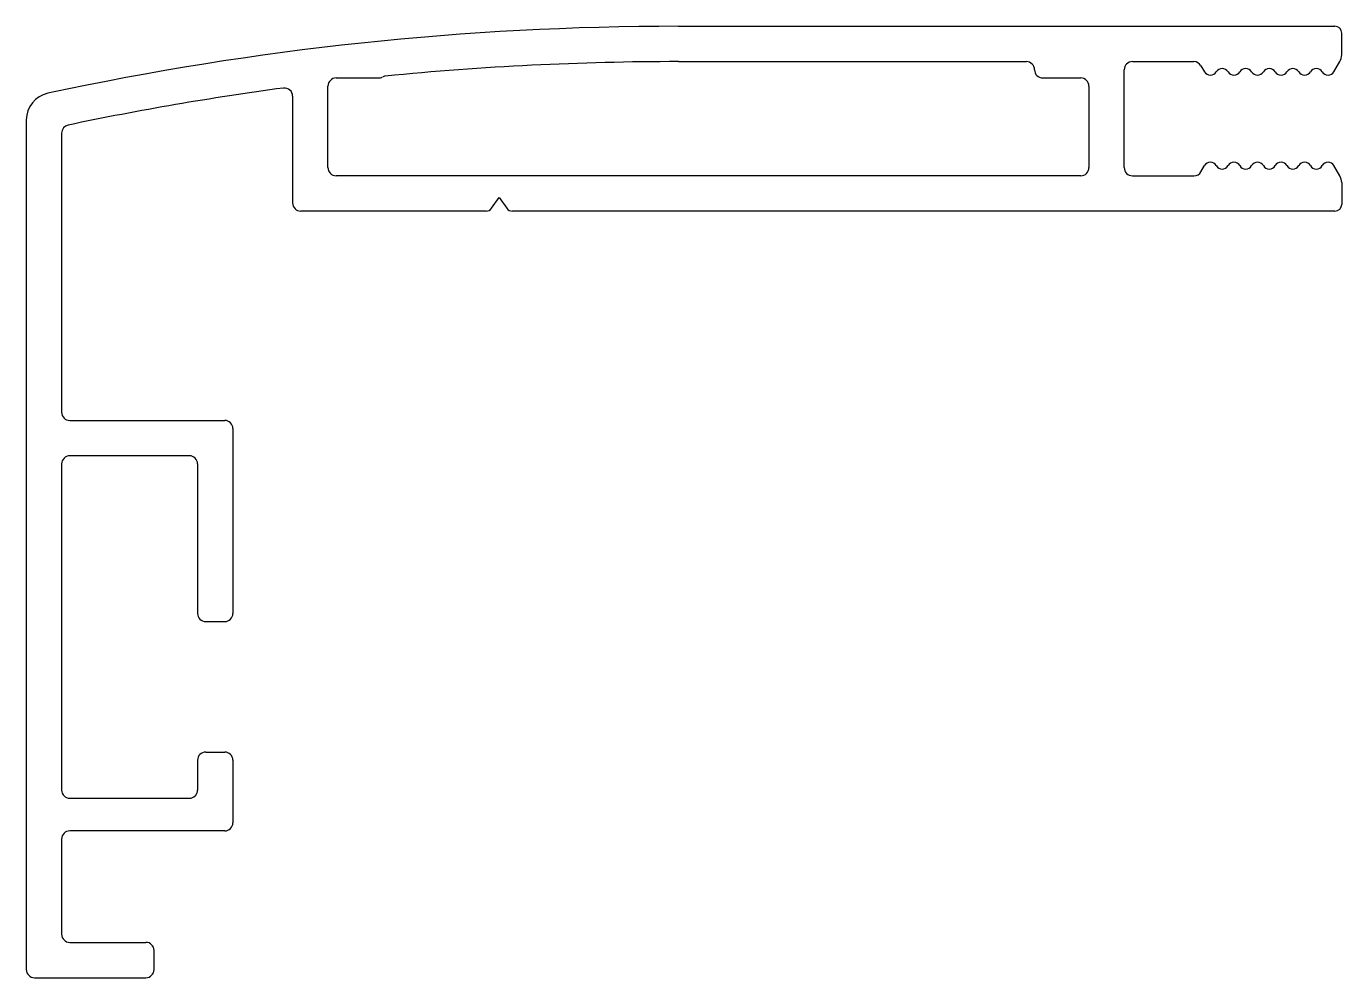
# Model space of a CAD drawing. Extents: x 1808.7 to 1857.1, y 1745.9 to 1780.9.
import ezdxf

# ---------------------------------------------------------------- set-up
doc = ezdxf.new("R2010")
doc.units = 0
doc.layers.get('0').update_dxf_attribs({"linetype": 'CONTINUOUS'})

msp = doc.modelspace()

# ---------------------------------------------------------------- linework, layer by layer
for p, q in [((1832.692, 1780.925), (1856.842, 1780.925)), ((1857.092, 1779.875), (1857.092, 1780.675)), ((1832.692, 1779.625), (1845.492, 1779.625)), ((1849.092, 1775.725), (1849.092, 1779.325)), ((1849.392, 1779.625), (1851.654, 1779.625)), ((1851.914, 1779.475), (1852.044, 1779.25)), ((1856.809, 1779.25), (1857.025, 1779.625)), ((1819.792, 1775.725), (1819.792, 1778.725)), ((1820.092, 1779.025), (1821.654, 1779.025)), ((1846.092, 1779.025), (1847.492, 1779.025)), ((1847.792, 1778.725), (1847.792, 1775.725)), ((1818.492, 1778.355), (1818.492, 1774.425)), ((1808.692, 1777.482), (1808.692, 1746.225)), ((1809.992, 1776.996), (1809.992, 1766.725)), ((1851.914, 1775.575), (1852.044, 1775.8)), ((1857.025, 1775.425), (1856.809, 1775.8)), ((1847.492, 1775.425), (1820.092, 1775.425)), ((1849.392, 1775.425), (1851.655, 1775.425)), ((1857.092, 1775.175), (1857.092, 1774.375)), ((1825.81, 1774.23), (1826.092, 1774.625)), ((1826.092, 1774.625), (1826.374, 1774.23)), ((1825.607, 1774.125), (1818.792, 1774.125)), ((1856.842, 1774.125), (1826.577, 1774.125)), ((1810.292, 1766.425), (1815.992, 1766.425)), ((1816.292, 1766.125), (1816.292, 1759.325)), ((1809.992, 1764.825), (1809.992, 1752.825)), ((1814.692, 1765.125), (1810.292, 1765.125)), ((1814.992, 1764.825), (1814.992, 1759.325)), ((1815.292, 1759.025), (1815.992, 1759.025)), ((1815.292, 1754.225), (1815.992, 1754.225)), ((1814.992, 1753.925), (1814.992, 1752.825)), ((1816.292, 1753.925), (1816.292, 1751.625)), ((1810.292, 1752.525), (1814.692, 1752.525)), ((1815.992, 1751.325), (1810.292, 1751.325)), ((1809.992, 1751.025), (1809.992, 1747.525)), ((1810.292, 1747.225), (1813.092, 1747.225)), ((1813.392, 1746.225), (1813.392, 1746.925)), ((1808.992, 1745.925), (1813.092, 1745.925))]:
    msp.add_line(p, q)
for centre, radius, start, end in [((1832.692, 1670.416), 110.509, 90, 102.12401), ((1856.842, 1780.675), 0.25, 0, 90), ((1856.592, 1779.875), 0.5, 330, 360), ((1832.692, 1670.416), 109.209, 90, 95.67118), ((1845.492, 1779.325), 0.3, 0, 90), ((1846.092, 1779.325), 0.3, 180, 270), ((1849.392, 1779.325), 0.3, 90, 180), ((1851.654, 1779.325), 0.3, 30, 90), ((1852.261, 1779.375), 0.25, 210, 330), ((1852.694, 1779.125), 0.25, 30, 150), ((1853.127, 1779.375), 0.25, 210, 330), ((1853.56, 1779.125), 0.25, 30, 150), ((1853.993, 1779.375), 0.25, 210, 330), ((1854.426, 1779.125), 0.25, 30, 150), ((1854.859, 1779.375), 0.25, 210, 330), ((1855.293, 1779.125), 0.25, 30, 150), ((1855.726, 1779.375), 0.25, 210, 330), ((1856.159, 1779.125), 0.25, 30, 150), ((1856.592, 1779.375), 0.25, 210, 330), ((1820.092, 1778.725), 0.3, 90, 180), ((1821.654, 1779.325), 0.3, 270, 297.3218), ((1821.93, 1778.792), 0.3, 95.6712, 117.3218), ((1847.492, 1778.725), 0.3, 0, 90), ((1809.692, 1777.482), 1, 102.124, 180), ((1832.692, 1670.416), 109.209, 97.651, 101.86908), ((1818.192, 1778.355), 0.3, 0, 97.651), ((1810.292, 1776.996), 0.3, 101.8691, 180), ((1852.261, 1775.675), 0.25, 30, 150), ((1852.694, 1775.925), 0.25, 210, 330), ((1853.127, 1775.675), 0.25, 30, 150), ((1853.56, 1775.925), 0.25, 210, 330), ((1853.993, 1775.675), 0.25, 30, 150), ((1854.427, 1775.925), 0.25, 210, 330), ((1854.86, 1775.675), 0.25, 30, 150), ((1855.293, 1775.925), 0.25, 210, 330), ((1855.726, 1775.675), 0.25, 30, 150), ((1856.159, 1775.925), 0.25, 210, 330), ((1856.592, 1775.675), 0.25, 30, 150), ((1820.092, 1775.725), 0.3, 180, 270), ((1847.492, 1775.725), 0.3, 270, 0), ((1849.392, 1775.725), 0.3, 180, 270), ((1851.655, 1775.725), 0.3, 270, 330), ((1856.592, 1775.175), 0.5, 0, 30), ((1818.792, 1774.425), 0.3, 180, 270), ((1856.842, 1774.375), 0.25, 270, 360), ((1825.607, 1774.375), 0.25, 270, 324.5), ((1826.577, 1774.375), 0.25, 215.5, 270), ((1810.292, 1766.725), 0.3, 180, 270), ((1815.992, 1766.125), 0.3, 0, 90), ((1810.292, 1764.825), 0.3, 90, 180), ((1814.692, 1764.825), 0.3, 0, 90), ((1815.292, 1759.325), 0.3, 180, 270), ((1815.992, 1759.325), 0.3, 270, 0), ((1815.292, 1753.925), 0.3, 90, 180), ((1815.992, 1753.925), 0.3, 0, 90), ((1810.292, 1752.825), 0.3, 180, 270), ((1814.692, 1752.825), 0.3, 270, 0), ((1815.992, 1751.625), 0.3, 270, 0), ((1810.292, 1751.025), 0.3, 90, 180), ((1810.292, 1747.525), 0.3, 180, 270), ((1813.092, 1746.925), 0.3, 0, 90), ((1808.992, 1746.225), 0.3, 180, 270), ((1813.092, 1746.225), 0.3, 270, 360)]:
    msp.add_arc(centre, radius, start, end)

doc.saveas('drawing.dxf')
